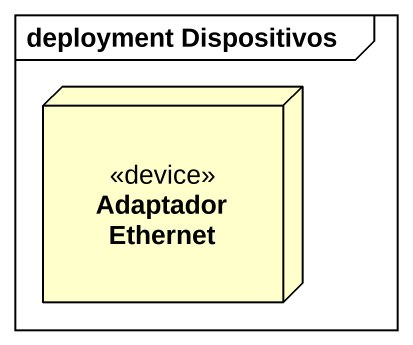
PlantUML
@startuml
mainframe deployment Dispositivos
node "Adaptador Ethernet" as Adaptador_Ethernet <<device>>
@enduml
